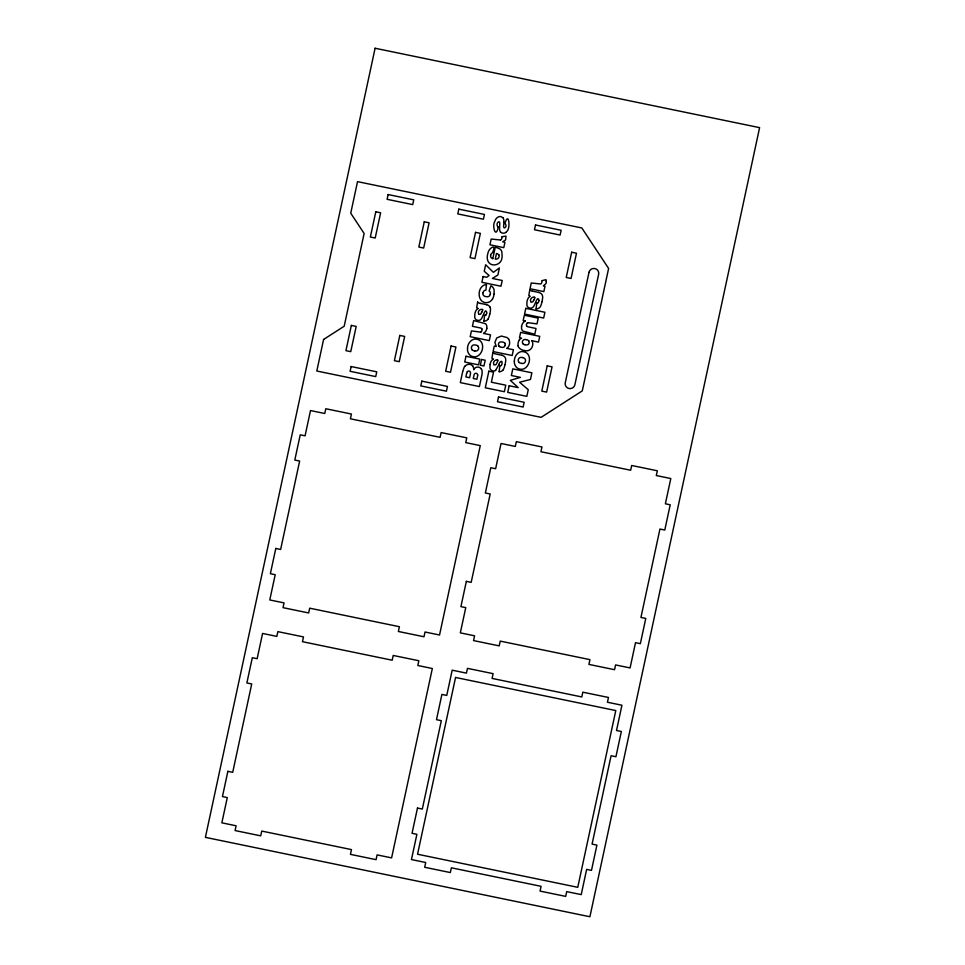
<?xml version="1.0" encoding="UTF-8"?>
<svg xmlns="http://www.w3.org/2000/svg" width="965" height="965" viewBox="0 0 965 965"><rect width="100%" height="100%" fill="white"/><g stroke="black" fill="none" stroke-linecap="round" stroke-linejoin="round"><path stroke-width="1.45" d="M503.935 222.227L503.67 225.533A14.849 14.62 -3.9 0 0 503.621 226.98C504.321 229.586 506.734 226.353 505.865 224.857A1.834 1.809 -3.9 0 0 504.936 223.675C508.567 210.213 510.968 228.572 506.709 231.491A4.934 4.861 -3.9 0 1 505.974 232.276L505.769 232.432M483.923 321.068L484.599 315.386M499.146 371.646L499.822 365.976A2.521 2.485 -3.9 0 0 501.269 365.385M536.082 308.848L536.757 303.179M494.08 294.204L494.08 289.753A6.055 5.959 -3.9 0 0 493.803 288.909A6.755 6.646 -3.9 0 0 490.908 285.749L489.11 291.056L489.665 291.442A2.256 2.232 -3.9 0 1 490.244 292.298L490.401 293.662A5.054 4.97 -3.9 0 1 490.268 294.373M486.758 328.365L486.867 327.231A5.018 4.946 -3.9 0 0 486.227 324.578A3.896 3.836 -3.9 0 0 485.407 323.661L473.658 320.549L472.416 326.315L480.015 327.883A2.883 2.835 -3.9 0 1 481.909 328.8M521.655 326.423L521.534 327.847A4.837 4.765 -3.9 0 0 522.198 330.223A3.957 3.896 -3.9 0 0 523.018 331.14L534.779 334.24L536.009 328.486L528.398 326.906A2.895 2.847 -3.9 0 1 526.588 326.049M490.027 364.517L489.943 367.991A4.391 4.33 -3.9 0 0 490.268 368.883L490.497 369.269A3.546 3.498 -3.9 0 0 492.777 370.898A3.715 3.667 -3.9 0 0 495.636 370.427M539.037 300.453C537.348 294.132 535.141 306.182 532.535 307.582A3.715 3.667 -3.9 0 1 529.713 308.064A3.546 3.498 -3.9 0 1 527.421 306.472L527.204 306.074A4.391 4.33 -3.9 0 1 526.878 305.181L526.962 301.707A11.447 11.278 -3.9 0 1 528.205 298.173A8.335 8.203 -3.9 0 1 530.207 296.279L529.918 296.134A5.03 4.946 -3.9 0 1 528.82 295.495L529.797 289.802M489.834 314.083L489.967 313.456A27.056 26.634 -3.9 0 0 490.497 309.861A6.007 5.911 -3.9 0 0 489.967 306.991M505.057 364.673L505.19 364.046A27.056 26.634 -3.9 0 0 505.72 360.452A6.007 5.911 -3.9 0 0 505.19 357.569A4.97 4.885 -3.9 0 0 501.776 355.313M541.98 301.864L542.113 301.237A27.056 26.634 -3.9 0 0 542.644 297.642A6.007 5.911 -3.9 0 0 542.125 294.771A4.97 4.885 -3.9 0 0 538.711 292.516M462.693 371.525L460.305 382.61L479.4 386.555L482.15 373.66L482.054 370.488A5.054 4.982 -3.9 0 0 481.656 369.462L481.39 369.016M477.639 302.021L476.686 307.678A5.03 4.946 -3.9 0 0 477.747 308.378L478.037 308.462M466.578 373.672L465.866 376.941L469.629 377.725L470.329 374.48A8.19 8.07 -3.9 0 0 470.498 373.346L470.438 372.345A1.797 1.773 -3.9 0 0 467.398 371.597M492.789 258.668L495.298 247.028L499.906 248.922A6.224 6.128 -3.9 0 1 501.378 250.707A7.141 7.032 -3.9 0 1 501.848 251.793L502.138 256.726A18.021 17.744 -3.9 0 1 501.933 257.788C501.667 264.965 490.992 267.92 487.928 261.081C486.637 258.077 487.349 254.676 488.387 251.708C489.496 247.993 496.975 243.011 492.512 252.77A3.993 3.932 -3.9 0 0 490.57 255.134M492.862 352.611L491.909 358.268A5.03 4.946 -3.9 0 0 492.97 358.968M462.73 371.368L464.105 367.436A5.681 5.597 -3.9 0 1 464.696 366.302M498.35 226.787C495.769 239.79 491.861 225.605 494.792 221.455C495.383 218.006 499.774 214.604 502.765 217.656M498.772 364.939C498.941 362.587 502.415 358.92 502.102 363.262A5.247 5.163 -3.9 0 1 501.293 365.385M498.929 364.553L495.612 370.379M481.716 312.202L482.934 309.777L482.09 309.596M533.874 299.994L535.093 297.558L534.248 297.377M467.422 371.621L467.132 372.044A6.429 6.333 -3.9 0 0 466.59 373.672M527.566 322.66L536.998 323.878L538.241 318.124L524.321 315.241L523.163 320.621L525.394 321.08M480.835 332.141L471.427 330.923L470.184 336.676L489.279 340.621L490.522 334.855L483.501 333.407M500.509 240.008L491.185 239.043L489.943 244.796L503.778 247.655L504.936 242.287L502.681 241.817L505.6 239.899L506.01 236.111L501.704 236.739A6.031 5.935 -3.9 0 1 501.8 238.427A2.292 2.268 -3.9 0 1 500.521 240.032M524.96 350.765L527.578 350.729A5.874 5.778 -3.9 0 0 529.749 349.873A6.441 6.333 -3.9 0 0 532.185 346.905L532.499 345.928A9.192 9.047 -3.9 0 0 532.704 344.891L532.764 344.228A6.128 6.031 -3.9 0 0 531.896 340.717M474.816 350.983L476.191 350.995A2.738 2.69 -3.9 0 0 477.265 350.609A3.052 3.004 -3.9 0 0 478.17 346.399M521.655 363.467L523.03 363.479A2.738 2.69 -3.9 0 0 524.116 363.093A3.052 3.004 -3.9 0 0 525.02 358.883A4.077 4.017 -3.9 0 0 522.74 357.617M532.583 291.153L538.723 292.419M480.425 303.372L486.565 304.638M531.872 340.729L538.494 342.093L539.725 336.339L520.63 332.394L519.484 337.762L521.51 338.184A7.684 7.563 -3.9 0 0 519.279 339.897M506.806 348.377L513.416 349.74L512.186 355.506L493.091 351.562L494.273 346.061L496.3 346.483L494.888 342.406L496.734 337.955L501.378 336.049L507.023 337.545A5.826 5.73 -3.9 0 1 508.639 339.185M501.788 355.229L495.66 353.962A7.274 7.153 -3.9 0 1 492.801 352.683M497.325 360.186L498.157 360.355L496.975 362.719A9.348 9.204 -3.9 0 1 495.805 364.782L493.899 364.927L493.477 362.997A3.522 3.462 -3.9 0 1 497.349 359.885M499.556 346.568L500.34 346.966A6.695 6.586 -3.9 0 0 501.547 347.291A3.679 3.619 -3.9 0 0 503.851 347.123A2.847 2.811 -3.9 0 0 505.178 345.144M534.284 297.075A3.522 3.462 -3.9 0 0 530.461 300.187L530.895 302.166L532.704 301.961A9.348 9.204 -3.9 0 0 533.838 299.97M538.193 302.588A2.521 2.485 -3.9 0 1 536.757 303.131M536.082 308.969A5.332 5.247 -3.9 0 0 540.171 307.027A14.849 14.62 -3.9 0 0 541.847 301.852M532.559 291.273A7.274 7.153 -3.9 0 1 529.725 289.886M538.965 300.453A5.247 5.163 -3.9 0 1 538.229 302.576M521.486 326.399A8.166 8.034 -3.9 0 1 525.286 320.911M526.661 325.977A2.485 2.437 -3.9 0 1 527.626 322.756M526.408 339.68A3.691 3.643 -3.9 0 1 528.76 340.814M526.42 339.596A7.527 7.418 -3.9 0 0 525.985 339.523L524.2 339.584A2.207 2.171 -3.9 0 0 523.669 339.825A2.69 2.654 -3.9 0 0 522.849 343.588M528.711 340.862A2.895 2.847 -3.9 0 1 529.013 343.166A2.497 2.461 -3.9 0 1 527.927 344.65A1.99 1.966 -3.9 0 1 527.541 344.819L525.611 344.903A8.299 8.166 -3.9 0 1 524.972 344.782M524.984 344.71A3.944 3.884 -3.9 0 1 522.777 343.661M518.193 345.699A7.141 7.032 -3.9 0 1 519.399 339.994M524.96 350.524A7.925 7.804 -3.9 0 1 517.831 345.844M521.667 363.335A4.487 4.415 -3.9 0 1 518.603 362.092M518.748 361.959A3.064 3.016 -3.9 0 1 519.616 357.762A2.497 2.461 -3.9 0 1 520.34 357.46L522.077 357.424A7.985 7.853 -3.9 0 1 522.753 357.557M499.556 346.568A2.376 2.34 -3.9 0 1 498.917 345.953M498.893 345.965A2.823 2.786 -3.9 0 1 498.579 343.709A2.557 2.509 -3.9 0 1 499.725 342.201A2.099 2.063 -3.9 0 1 500.111 342.032L502.09 341.936A8.239 8.106 -3.9 0 1 502.741 342.068A3.751 3.691 -3.9 0 1 504.876 343.178M504.792 343.25A2.521 2.485 -3.9 0 1 505.202 345.156M506.818 348.401A6.429 6.333 -3.9 0 0 509.17 345.205L509.279 344.891A8.83 8.685 -3.9 0 0 509.568 343.528L509.604 343.19A6.574 6.466 -3.9 0 0 508.651 339.173M503.235 369.836A5.332 5.247 -3.9 0 1 499.146 371.766M504.912 364.661A14.849 14.62 -3.9 0 1 503.187 369.776M493.284 359.089A8.335 8.203 -3.9 0 0 491.306 360.994A11.447 11.278 -3.9 0 0 490.087 364.517M498.085 227.052A3.558 3.51 -3.9 0 1 497.904 222.264L498.989 221.673L499.761 222.674A14.97 14.728 -3.9 0 1 499.774 223.422L499.617 227.631A7.72 7.599 -3.9 0 0 500.509 232.191M500.69 232.119A3.583 3.534 -3.9 0 0 502.729 233.096L503.513 233.192A3.812 3.751 -3.9 0 0 505.781 232.432M502.946 217.559A7.358 7.25 -3.9 0 1 503.802 222.203M498.941 254.82A3.209 3.16 -3.9 0 1 495.274 259.127L496.493 253.445A3.86 3.8 -3.9 0 1 498.748 254.869M492.801 258.62A3.534 3.474 -3.9 0 1 490.944 257.426A3.1 3.052 -3.9 0 1 490.727 255.17M492.403 299.078A7.334 7.213 -3.9 0 1 488.471 302.347C478.99 305 476.421 291.659 482.174 286.388A7.599 7.491 -3.9 0 1 486.493 284.506L485.89 290.115L484.599 290.501A2.786 2.738 -3.9 0 0 483.658 291.285L483.175 292.19A4.68 4.608 -3.9 0 0 483.019 292.745M493.983 294.192A14.752 14.523 -3.9 0 1 492.536 299.15M490.256 294.361A3.269 3.221 -3.9 0 1 488.76 296.436A2.967 2.931 -3.9 0 1 487.735 296.701L486.312 296.689A7.346 7.225 -3.9 0 1 485.636 296.557A3.812 3.751 -3.9 0 1 483.356 295.254A3.269 3.221 -3.9 0 1 483.031 292.745M482.126 309.295A3.522 3.462 -3.9 0 0 478.302 312.407L478.737 314.385L480.546 314.18A9.348 9.204 -3.9 0 0 481.68 312.19M486.046 314.795A2.521 2.485 -3.9 0 1 484.599 315.35M488.013 319.246A5.332 5.247 -3.9 0 1 483.923 321.176M489.689 314.071A14.849 14.62 -3.9 0 1 487.964 319.186M486.553 304.735A4.97 4.885 -3.9 0 1 489.955 306.991M480.401 303.493A7.274 7.153 -3.9 0 1 477.579 302.105M478.061 308.498A8.335 8.203 -3.9 0 0 476.083 310.404A11.447 11.278 -3.9 0 0 474.864 313.939L474.72 317.401A4.391 4.33 -3.9 0 0 475.045 318.293L475.263 318.679A3.546 3.498 -3.9 0 0 477.554 320.308A3.715 3.667 -3.9 0 0 480.413 319.837C482.729 318.764 485.226 306.375 486.879 312.672A5.247 5.163 -3.9 0 1 486.07 314.795M486.867 328.377A8.094 7.961 -3.9 0 1 483.574 333.504M481.788 328.896A2.509 2.473 -3.9 0 1 480.775 332.044M474.816 350.862A4.487 4.415 -3.9 0 1 471.764 349.619M471.909 349.475A3.064 3.016 -3.9 0 1 472.766 345.289A2.497 2.461 -3.9 0 1 473.489 344.975L475.226 344.951A7.985 7.853 -3.9 0 1 475.914 345.072A4.077 4.017 -3.9 0 1 478.254 346.326M481.354 369.04A4.294 4.222 -3.9 0 0 475.443 367.689A5.392 5.308 -3.9 0 0 473.743 369.704A8.962 8.83 -3.9 0 0 473.574 368.063L473.453 367.593A4.439 4.379 -3.9 0 0 472.585 365.892M464.828 366.386A5.175 5.09 -3.9 0 1 472.693 365.783M546.238 281.43C547.589 284.579 540.159 286.195 545.008 286.243L543.862 291.611L530.014 288.752L531.257 282.998L540.593 283.975A2.292 2.268 -3.9 0 0 541.847 282.383A6.031 5.935 -3.9 0 0 541.739 280.706L545.997 279.669L546.238 281.43M477.675 375.096L477.675 375.228A6.622 6.514 -3.9 0 1 477.518 376.374L476.903 379.221L473.272 378.473L473.875 375.687A5.85 5.754 -3.9 0 1 474.37 374.179L474.647 373.805A1.725 1.701 -3.9 0 1 477.53 374.408L477.675 375.096M467.506 348.667L467.518 349.873A8.383 8.251 -3.9 0 0 468.206 352.732L469.352 354.505A6.441 6.345 -3.9 0 0 471.909 356.314C479.135 359.233 484.454 349.692 482.066 343.624A7.057 6.948 -3.9 0 0 481.306 342.105A6.622 6.514 -3.9 0 0 477.952 339.547C472.235 337.231 467.325 343.323 467.506 348.667M514.345 361.151L514.357 362.345A8.383 8.251 -3.9 0 0 515.045 365.216L516.191 366.977A6.441 6.345 -3.9 0 0 518.748 368.787C525.973 371.718 531.305 362.165 528.917 356.097A7.057 6.948 -3.9 0 0 528.144 354.589A6.622 6.514 -3.9 0 0 524.803 352.02C519.073 349.716 514.176 355.808 514.345 361.151M375.096 48.25L205.4 837.355L589.905 916.75L759.6 127.645L375.096 48.25M227.873 771.337L222.445 796.583L227.282 797.585L221.853 822.831L236.111 825.787L235.086 830.551L260.719 835.847L261.744 831.07L351.465 849.598L350.44 854.363L376.073 859.658L377.098 854.894L391.609 857.885L432.332 668.504L417.821 665.512L418.846 660.748L393.213 655.452L392.188 660.217L302.467 641.689L303.493 636.924L277.86 631.629L276.834 636.393L262.577 633.45L257.148 658.709L252.311 657.708L246.871 682.955L251.72 683.956L232.71 772.338L227.873 771.337M275.797 548.446L270.369 573.692L275.206 574.694L269.778 599.953L284.036 602.896L283.022 607.66L308.655 612.956L309.681 608.179L399.389 626.707L398.364 631.472L423.997 636.767L425.022 632.003L439.533 635.006L480.268 445.613L465.757 442.621L466.77 437.857L441.138 432.561L440.112 437.326L350.404 418.798L351.429 414.033L325.796 408.738L324.771 413.503L310.501 410.559L305.073 435.818L300.236 434.817L294.808 460.064L299.645 461.065L280.634 549.447L275.797 548.446M323.589 339.463L316.81 371.018L541.1 417.338L582.281 390.873L608.613 268.451L581.823 227.957L357.532 181.637L350.741 213.205L364.131 233.458L344.191 326.23L323.589 339.463M351.356 325.41L345.928 350.669L350.765 351.658L356.194 326.411L351.356 325.41M375.795 211.781L370.355 237.028L375.204 238.029L380.632 212.783L375.795 211.781M351.127 366.543L350.102 371.308L375.735 376.603L376.76 371.839L351.127 366.543M388.111 194.544L387.086 199.309L412.718 204.604L413.744 199.839L388.111 194.544M399.824 335.422L394.395 360.669L399.233 361.67L404.661 336.423L399.824 335.422M424.262 221.793L418.834 247.04L423.671 248.041L429.099 222.794L424.262 221.793M421.826 381.139L420.8 385.904L446.433 391.199L447.458 386.434L421.826 381.139M458.809 209.14L457.784 213.916L483.417 219.2L484.442 214.435L458.809 209.14M451.089 346.013L445.661 371.26L450.498 372.261L455.926 347.002L451.089 346.013M475.528 232.372L470.1 257.631L474.937 258.632L480.365 233.373L475.528 232.372M465.974 356.254L464.732 362.008L478.556 364.867L479.798 359.113L465.974 356.254M483.115 276.533L481.885 282.287L500.968 286.231L502.21 280.477L492.355 278.439L497.868 275.049L499.4 267.92L493.405 272.335L485.648 264.748L484.249 271.286L489.122 275.507L486.71 277.281L483.115 276.533M481.559 359.475L480.329 365.228L483.96 365.976L485.202 360.222L481.559 359.475M488.869 371.175L485.298 387.773L504.369 391.718L505.781 385.192L491.378 382.212L493.549 372.14L488.869 371.175M498.519 396.977L497.494 401.742L523.127 407.037L524.152 402.272L498.519 396.977M535.503 224.978L534.477 229.754L560.11 235.038L561.135 230.273L535.503 224.978M417.483 808.067L412.043 833.314L416.892 834.315L411.452 859.562L425.722 862.505L424.697 867.27L450.329 872.565L451.355 867.8L541.076 886.328L540.05 891.093L565.683 896.389L566.708 891.624L581.22 894.615L586.648 869.369L591.485 870.37L596.913 845.111L592.076 844.11L611.086 755.74L615.923 756.741L621.351 731.482L616.514 730.481L621.942 705.234L607.431 702.243L608.457 697.466L582.824 692.182L581.798 696.947L492.078 678.419L493.103 673.654L467.47 668.359L466.445 673.124L452.187 670.18L446.747 695.427L441.91 694.426L436.482 719.685L441.319 720.686L422.32 809.056L417.483 808.067M466.348 581.364L460.92 606.623L465.757 607.624L460.329 632.871L474.587 635.814L473.562 640.579L499.195 645.875L500.22 641.11L589.941 659.638L588.915 664.402L614.548 669.698L615.573 664.933L630.085 667.925L635.513 642.678L640.35 643.667L645.778 618.42L640.941 617.419L659.951 529.037L664.788 530.038L670.217 504.792L665.38 503.79L670.808 478.544L656.297 475.54L657.322 470.775L631.689 465.48L630.664 470.244L540.943 451.729L541.968 446.964L516.335 441.668L515.31 446.433L501.052 443.49L495.624 468.737L490.787 467.736L485.347 492.994L490.196 493.983L471.185 582.365L466.348 581.364M509.158 385.747L507.735 392.405L526.818 396.35L528.253 389.691L519.568 382.249L530.448 379.462L531.884 372.804L512.789 368.859L511.366 375.518L520.4 377.387L510.328 380.343L518.193 387.616L509.158 385.747M525.804 308.33L524.574 314.095L543.657 318.04L544.899 312.274L525.804 308.33M455.564 677.466L417.556 854.23L577.758 887.318L615.779 710.554L455.564 677.466M547.215 365.856L541.787 391.115L546.624 392.104L552.052 366.857L547.215 365.856M571.654 252.227L566.226 277.474L571.063 278.475L576.491 253.228L571.654 252.227M589.024 272.299L565.261 382.767A4.909 4.837 -3.9 0 0 569.048 388.497A4.909 4.837 -3.9 0 0 574.875 384.758L598.638 274.277A4.909 4.837 -3.9 0 0 594.85 268.56A4.909 4.837 -3.9 0 0 589.024 272.299"/></g></svg>
